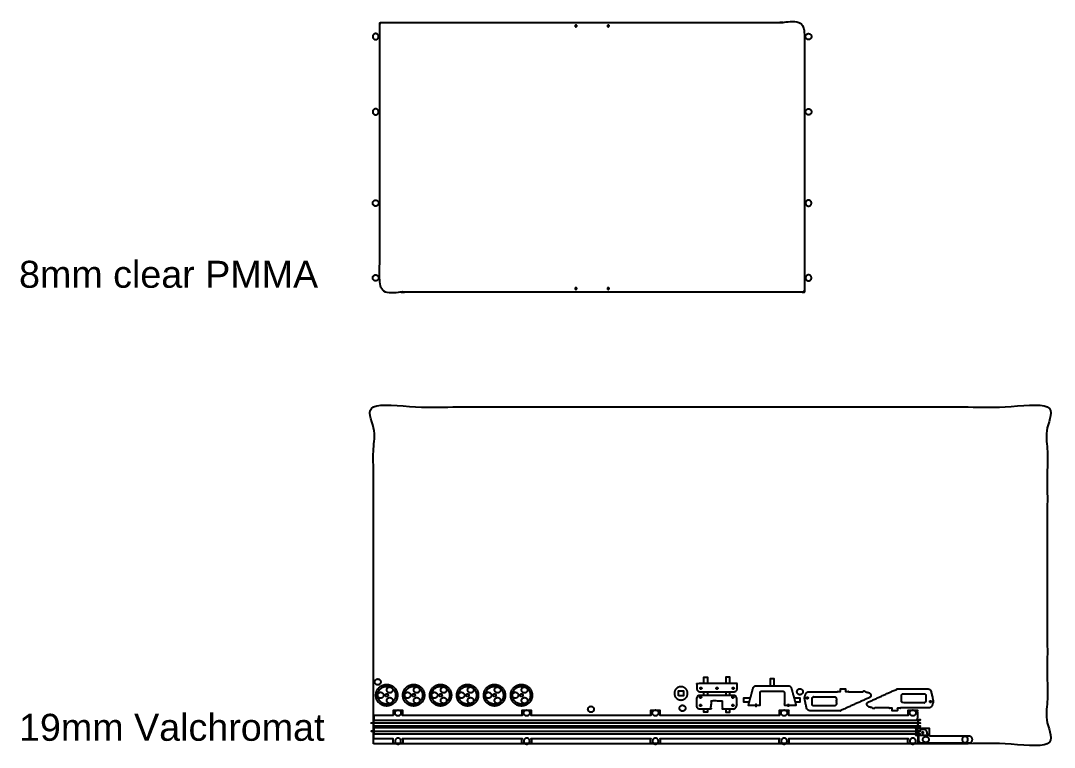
# Model space of a CAD drawing. Header units: millimetres. Extents: x 6487 to 10322, y -5927 to 6935.
# Drawn here: x 6487 to 10322, y 4240 to 6935 of the extents above; entities that cross this region are included whole.
import ezdxf

# ---------------------------------------------------------------- set-up
doc = ezdxf.new("R2010")
doc.units = ezdxf.units.MM
doc.header["$MEASUREMENT"] = 0
doc.layers.add('Make2D$Annotation', color=18, linetype='Continuous', true_color=0x000000)
doc.layers.add('Make2D$visible$lines', color=18, linetype='Continuous', true_color=0x000000)

msp = doc.modelspace()

# ---------------------------------------------------------------- linework, layer by layer
at = {"layer": 'Make2D$visible$lines'}
for points, weights, knots in [([(7852.4, 6928.7), (7838.8, 6928.7), (7825.2, 6928.7), (7819.2, 6928.7), (7819.2, 6922.7), (7819.2, 6428.7), (7819.2, 5934.7), (7819.2, 5928.7), (7825.2, 5928.7), (8607.2, 5928.7), (9389.2, 5928.7), (9395.2, 5928.7), (9395.2, 5934.7), (9395.2, 6428.7), (9395.2, 6922.7), (9395.2, 6928.7), (9389.2, 6928.7), (8620.8, 6928.7), (7852.4, 6928.7)], [1, 1, 1, 0.707106781187, 1, 1, 1, 0.707106781187, 1, 1, 1, 0.707106781187, 1, 1, 1, 0.707106781187, 1, 1, 1], [9037.420511, 9037.420511, 9037.420511, 9065.25791, 9065.25791, 9074.682688, 9074.682688, 9944.122688, 9944.122688, 9953.547466, 9953.547466, 11551.288583, 11551.288583, 11560.71336, 11560.71336, 12430.15336, 12430.15336, 12439.578138, 12439.578138, 14009.481855, 14009.481855, 14009.481855]), ([(8550.3, 6915.7), (8550.3, 6912.6), (8547.2, 6912.6), (8544.1, 6912.6), (8544.1, 6915.7), (8544.1, 6918.8), (8547.2, 6918.8), (8550.3, 6918.8), (8550.3, 6915.7)], [0.999999860338, 0.707106851018, 1, 0.707106781187, 1, 0.707106781187, 1, 0.707106851018, 0.999999860338], [-19.477874, -19.477874, -19.477874, -14.608406, -14.608406, -9.738937, -9.738937, -4.869468, -4.869468, 0, 0, 0]), ([(8664.1, 6915.7), (8664.1, 6918.8), (8667.2, 6918.8), (8670.3, 6918.8), (8670.3, 6915.7), (8670.3, 6912.6), (8667.2, 6912.6), (8664.1, 6912.6), (8664.1, 6915.7)], [1, 0.707106781187, 1, 0.707106781187, 1, 0.707106781187, 1, 0.707106781187, 1], [-19.477874, -19.477874, -19.477874, -14.608406, -14.608406, -9.738937, -9.738937, -4.869469, -4.869469, 0, 0, 0]), ([(7815.2, 6876.2), (7815.2, 6865.2), (7804.2, 6865.2), (7793.2, 6865.2), (7793.2, 6876.2), (7793.2, 6887.2), (7804.2, 6887.2), (7815.2, 6887.2), (7815.2, 6876.2)], [1, 0.707106781187, 1, 0.707106781187, 1, 0.707106781187, 1, 0.707106781187, 1], [0, 0, 0, 17.27876, 17.27876, 34.557519, 34.557519, 51.836279, 51.836279, 69.115038, 69.115038, 69.115038]), ([(9399.2, 6876.2), (9399.2, 6865.2), (9410.2, 6865.2), (9421.2, 6865.2), (9421.2, 6876.2), (9421.2, 6887.2), (9410.2, 6887.2), (9399.2, 6887.2), (9399.2, 6876.2)], [1, 0.707106781187, 1, 0.707106781187, 1, 0.707106781187, 1, 0.707106781187, 1], [0, 0, 0, 17.27876, 17.27876, 34.557519, 34.557519, 51.836279, 51.836279, 69.115038, 69.115038, 69.115038]), ([(7815.2, 6597.1), (7815.2, 6586.1), (7804.2, 6586.1), (7793.2, 6586.1), (7793.2, 6597.1), (7793.2, 6608.1), (7804.2, 6608.1), (7815.2, 6608.1), (7815.2, 6597.1)], [1, 0.707106781187, 1, 0.707106781187, 1, 0.707106781187, 1, 0.707106781187, 1], [0, 0, 0, 17.27876, 17.27876, 34.557519, 34.557519, 51.836279, 51.836279, 69.115038, 69.115038, 69.115038]), ([(9399.2, 6597.1), (9399.2, 6586.1), (9410.2, 6586.1), (9421.2, 6586.1), (9421.2, 6597.1), (9421.2, 6608.1), (9410.2, 6608.1), (9399.2, 6608.1), (9399.2, 6597.1)], [1, 0.707106781187, 1, 0.707106781187, 1, 0.707106781187, 1, 0.707106781187, 1], [0, 0, 0, 17.27876, 17.27876, 34.557519, 34.557519, 51.836279, 51.836279, 69.115038, 69.115038, 69.115038]), ([(7815.2, 6258.5), (7815.2, 6269.5), (7804.2, 6269.5), (7793.2, 6269.5), (7793.2, 6258.5), (7793.2, 6247.5), (7804.2, 6247.5), (7815.2, 6247.5), (7815.2, 6258.5)], [1, 0.707106781187, 1, 0.707106781187, 1, 0.707106781187, 1, 0.707106781187, 1], [0, 0, 0, 17.27876, 17.27876, 34.557519, 34.557519, 51.836279, 51.836279, 69.115038, 69.115038, 69.115038]), ([(9399.2, 6258.5), (9399.2, 6269.5), (9410.2, 6269.5), (9421.2, 6269.5), (9421.2, 6258.5), (9421.2, 6247.5), (9410.2, 6247.5), (9399.2, 6247.5), (9399.2, 6258.5)], [1, 0.707106781187, 1, 0.707106781187, 1, 0.707106781187, 1, 0.707106781187, 1], [0, 0, 0, 17.27876, 17.27876, 34.557519, 34.557519, 51.836279, 51.836279, 69.115038, 69.115038, 69.115038]), ([(7815.2, 5981.2), (7815.2, 5992.2), (7804.2, 5992.2), (7793.2, 5992.2), (7793.2, 5981.2), (7793.2, 5970.2), (7804.2, 5970.2), (7815.2, 5970.2), (7815.2, 5981.2)], [1, 0.707106781187, 1, 0.707106781187, 1, 0.707106781187, 1, 0.707106781187, 1], [0, 0, 0, 17.27876, 17.27876, 34.557519, 34.557519, 51.836279, 51.836279, 69.115038, 69.115038, 69.115038]), ([(9399.2, 5981.2), (9399.2, 5992.2), (9410.2, 5992.2), (9421.2, 5992.2), (9421.2, 5981.2), (9421.2, 5970.2), (9410.2, 5970.2), (9399.2, 5970.2), (9399.2, 5981.2)], [1, 0.707106781187, 1, 0.707106781187, 1, 0.707106781187, 1, 0.707106781187, 1], [0, 0, 0, 17.27876, 17.27876, 34.557519, 34.557519, 51.836279, 51.836279, 69.115038, 69.115038, 69.115038]), ([(8550.3, 5941.7), (8550.3, 5938.6), (8547.2, 5938.6), (8544.1, 5938.6), (8544.1, 5941.7), (8544.1, 5944.8), (8547.2, 5944.8), (8550.3, 5944.8), (8550.3, 5941.7)], [1, 0.707106781187, 1, 0.707106781187, 1, 0.707106781187, 1, 0.707106781187, 1], [-19.477874, -19.477874, -19.477874, -14.608406, -14.608406, -9.738937, -9.738937, -4.869469, -4.869469, 0, 0, 0]), ([(8664.1, 5941.7), (8664.1, 5944.8), (8667.2, 5944.8), (8670.3, 5944.8), (8670.3, 5941.7), (8670.3, 5938.6), (8667.2, 5938.6), (8664.1, 5938.6), (8664.1, 5941.7)], [1, 0.707106781187, 1, 0.707106781187, 1, 0.707106781187, 1, 0.707106781187, 1], [-19.477874, -19.477874, -19.477874, -14.608406, -14.608406, -9.738937, -9.738937, -4.869469, -4.869469, 0, 0, 0]), ([(7823, 4482.5), (7823, 4493.5), (7812, 4493.5), (7801, 4493.5), (7801, 4482.5), (7801, 4471.5), (7812, 4471.5), (7823, 4471.5), (7823, 4482.5)], [1, 0.707106781187, 1, 0.707106781187, 1, 0.707106781187, 1, 0.707106781187, 1], [0, 0, 0, 17.27876, 17.27876, 34.557519, 34.557519, 51.836279, 51.836279, 69.115038, 69.115038, 69.115038]), ([(7805.1, 4433.2), (7805.1, 4393.2), (7845.1, 4393.2), (7885.1, 4393.2), (7885.1, 4433.2), (7885.1, 4473.2), (7845.1, 4473.2), (7805.1, 4473.2), (7805.1, 4433.2)], [1, 0.707106781187, 1, 0.707106781187, 1, 0.707106781186, 1, 0.707106781187, 1], [0, 0, 0, 62.831853, 62.831853, 125.663706, 125.663706, 188.495559, 188.495559, 251.327412, 251.327412, 251.327412]), ([(7812.1, 4433.2), (7812.1, 4400.2), (7845.1, 4400.2), (7878.1, 4400.2), (7878.1, 4433.2), (7878.1, 4466.2), (7845.1, 4466.2), (7812.1, 4466.2), (7812.1, 4433.2)], [1, 0.707106781187, 1, 0.707106781187, 1, 0.707106781186, 1, 0.707106781187, 1], [0, 0, 0, 51.836279, 51.836279, 103.672558, 103.672558, 155.508836, 155.508836, 207.345115, 207.345115, 207.345115]), ([(7867.5, 4452.8), (7867.5, 4463.8), (7856.5, 4463.8), (7845.5, 4463.8), (7845.5, 4452.8), (7845.5, 4441.8), (7856.5, 4441.8), (7867.5, 4441.8), (7867.5, 4452.8)], [1, 0.707106781187, 1, 0.707106781187, 1, 0.707106781187, 1, 0.707106781187, 1], [0, 0, 0, 17.27876, 17.27876, 34.557519, 34.557519, 51.836279, 51.836279, 69.115038, 69.115038, 69.115038]), ([(7905.1, 4433.2), (7905.1, 4393.2), (7945.1, 4393.2), (7985.1, 4393.2), (7985.1, 4433.2), (7985.1, 4473.2), (7945.1, 4473.2), (7905.1, 4473.2), (7905.1, 4433.2)], [1, 0.707106781187, 1, 0.707106781187, 1, 0.707106781186, 1, 0.707106781186, 1], [0, 0, 0, 62.831853, 62.831853, 125.663706, 125.663706, 188.495559, 188.495559, 251.327412, 251.327412, 251.327412]), ([(7912.1, 4433.2), (7912.1, 4400.2), (7945.1, 4400.2), (7978.1, 4400.2), (7978.1, 4433.2), (7978.1, 4466.2), (7945.1, 4466.2), (7912.1, 4466.2), (7912.1, 4433.2)], [1, 0.707106781187, 1, 0.707106781187, 1, 0.707106781187, 1, 0.707106781187, 1], [0, 0, 0, 51.836279, 51.836279, 103.672558, 103.672558, 155.508836, 155.508836, 207.345115, 207.345115, 207.345115]), ([(7967.5, 4452.8), (7967.5, 4463.8), (7956.5, 4463.8), (7945.5, 4463.8), (7945.5, 4452.8), (7945.5, 4441.8), (7956.5, 4441.8), (7967.5, 4441.8), (7967.5, 4452.8)], [1, 0.707106781187, 1, 0.707106781187, 1, 0.707106781187, 1, 0.707106781187, 1], [0, 0, 0, 17.27876, 17.27876, 34.557519, 34.557519, 51.836279, 51.836279, 69.115038, 69.115038, 69.115038]), ([(8005.1, 4433.2), (8005.1, 4393.2), (8045.1, 4393.2), (8085.1, 4393.2), (8085.1, 4433.2), (8085.1, 4473.2), (8045.1, 4473.2), (8005.1, 4473.2), (8005.1, 4433.2)], [1, 0.707106781187, 1, 0.707106781187, 1, 0.707106781186, 1, 0.707106781186, 1], [0, 0, 0, 62.831853, 62.831853, 125.663706, 125.663706, 188.495559, 188.495559, 251.327412, 251.327412, 251.327412]), ([(8012.1, 4433.2), (8012.1, 4400.2), (8045.1, 4400.2), (8078.1, 4400.2), (8078.1, 4433.2), (8078.1, 4466.2), (8045.1, 4466.2), (8012.1, 4466.2), (8012.1, 4433.2)], [1, 0.707106781187, 1, 0.707106781187, 1, 0.707106781187, 1, 0.707106781187, 1], [0, 0, 0, 51.836279, 51.836279, 103.672558, 103.672558, 155.508836, 155.508836, 207.345115, 207.345115, 207.345115]), ([(8067.5, 4452.8), (8067.5, 4463.8), (8056.5, 4463.8), (8045.5, 4463.8), (8045.5, 4452.8), (8045.5, 4441.8), (8056.5, 4441.8), (8067.5, 4441.8), (8067.5, 4452.8)], [1, 0.707106781187, 1, 0.707106781187, 1, 0.707106781187, 1, 0.707106781187, 1], [0, 0, 0, 17.27876, 17.27876, 34.557519, 34.557519, 51.836279, 51.836279, 69.115038, 69.115038, 69.115038]), ([(8105.1, 4433.2), (8105.1, 4393.2), (8145.1, 4393.2), (8185.1, 4393.2), (8185.1, 4433.2), (8185.1, 4473.2), (8145.1, 4473.2), (8105.1, 4473.2), (8105.1, 4433.2)], [1, 0.707106781187, 1, 0.707106781187, 1, 0.707106781186, 1, 0.707106781186, 1], [0, 0, 0, 62.831853, 62.831853, 125.663706, 125.663706, 188.495559, 188.495559, 251.327412, 251.327412, 251.327412]), ([(8112.1, 4433.2), (8112.1, 4400.2), (8145.1, 4400.2), (8178.1, 4400.2), (8178.1, 4433.2), (8178.1, 4466.2), (8145.1, 4466.2), (8112.1, 4466.2), (8112.1, 4433.2)], [1, 0.707106781187, 1, 0.707106781187, 1, 0.707106781186, 1, 0.707106781186, 1], [0, 0, 0, 51.836279, 51.836279, 103.672558, 103.672558, 155.508836, 155.508836, 207.345115, 207.345115, 207.345115]), ([(8167.5, 4452.8), (8167.5, 4463.8), (8156.5, 4463.8), (8145.5, 4463.8), (8145.5, 4452.8), (8145.5, 4441.8), (8156.5, 4441.8), (8167.5, 4441.8), (8167.5, 4452.8)], [1, 0.707106781187, 1, 0.707106781187, 1, 0.707106781187, 1, 0.707106781187, 1], [0, 0, 0, 17.27876, 17.27876, 34.557519, 34.557519, 51.836279, 51.836279, 69.115038, 69.115038, 69.115038]), ([(8205.1, 4433.2), (8205.1, 4393.2), (8245.1, 4393.2), (8285.1, 4393.2), (8285.1, 4433.2), (8285.1, 4473.2), (8245.1, 4473.2), (8205.1, 4473.2), (8205.1, 4433.2)], [1, 0.707106781187, 1, 0.707106781187, 1, 0.707106781186, 1, 0.707106781186, 1], [0, 0, 0, 62.831853, 62.831853, 125.663706, 125.663706, 188.495559, 188.495559, 251.327412, 251.327412, 251.327412]), ([(8212.1, 4433.2), (8212.1, 4400.2), (8245.1, 4400.2), (8278.1, 4400.2), (8278.1, 4433.2), (8278.1, 4466.2), (8245.1, 4466.2), (8212.1, 4466.2), (8212.1, 4433.2)], [1, 0.707106781187, 1, 0.707106781187, 1, 0.707106781187, 1, 0.707106781187, 1], [0, 0, 0, 51.836279, 51.836279, 103.672558, 103.672558, 155.508836, 155.508836, 207.345115, 207.345115, 207.345115]), ([(8267.5, 4452.8), (8267.5, 4463.8), (8256.5, 4463.8), (8245.5, 4463.8), (8245.5, 4452.8), (8245.5, 4441.8), (8256.5, 4441.8), (8267.5, 4441.8), (8267.5, 4452.8)], [1, 0.707106781187, 1, 0.707106781187, 1, 0.707106781187, 1, 0.707106781187, 1], [0, 0, 0, 17.27876, 17.27876, 34.557519, 34.557519, 51.836279, 51.836279, 69.115038, 69.115038, 69.115038]), ([(8305.1, 4433.2), (8305.1, 4393.2), (8345.1, 4393.2), (8385.1, 4393.2), (8385.1, 4433.2), (8385.1, 4473.2), (8345.1, 4473.2), (8305.1, 4473.2), (8305.1, 4433.2)], [1, 0.707106781187, 1, 0.707106781187, 1, 0.707106781186, 1, 0.707106781186, 1], [0, 0, 0, 62.831853, 62.831853, 125.663706, 125.663706, 188.495559, 188.495559, 251.327412, 251.327412, 251.327412]), ([(8312.1, 4433.2), (8312.1, 4400.2), (8345.1, 4400.2), (8378.1, 4400.2), (8378.1, 4433.2), (8378.1, 4466.2), (8345.1, 4466.2), (8312.1, 4466.2), (8312.1, 4433.2)], [1, 0.707106781187, 1, 0.707106781187, 1, 0.707106781187, 1, 0.707106781187, 1], [0, 0, 0, 51.836279, 51.836279, 103.672558, 103.672558, 155.508836, 155.508836, 207.345115, 207.345115, 207.345115]), ([(8367.5, 4452.8), (8367.5, 4463.8), (8356.5, 4463.8), (8345.5, 4463.8), (8345.5, 4452.8), (8345.5, 4441.8), (8356.5, 4441.8), (8367.5, 4441.8), (8367.5, 4452.8)], [1, 0.707106781187, 1, 0.707106781187, 1, 0.707106781187, 1, 0.707106781187, 1], [0, 0, 0, 17.27876, 17.27876, 34.557519, 34.557519, 51.836279, 51.836279, 69.115038, 69.115038, 69.115038]), ([(8961.6, 4440.1), (8961.6, 4415.5), (8937, 4415.5), (8912.4, 4415.5), (8912.4, 4440.1), (8912.4, 4464.7), (8937, 4464.7), (8961.6, 4464.7), (8961.6, 4440.1)], [1, 0.707106781187, 1, 0.707106781187, 1, 0.707106781187, 1, 0.707106781187, 1], [-157.079633, -157.079633, -157.079633, -117.809725, -117.809725, -78.539816, -78.539816, -39.269908, -39.269908, 0, 0, 0]), ([(8995.7, 4458.2), (8995.7, 4467.2), (8995.7, 4476.2), (9070.7, 4476.2), (9145.7, 4476.2), (9145.7, 4467.2), (9145.7, 4458.2), (9145.7, 4446.2), (9133.7, 4446.2), (9070.7, 4446.2), (9007.7, 4446.2), (8995.7, 4446.2), (8995.7, 4458.2)], [1, 1, 1, 1, 1, 1, 1, 0.707106781187, 1, 1, 1, 0.707106851017, 0.999999860338], [0, 0, 0, 18, 18, 168, 168, 186, 186, 204.849556, 204.849556, 330.849556, 330.849556, 349.699112, 349.699112, 349.699112]), ([(9013.8, 4459.2), (9013.8, 4462.3), (9010.7, 4462.3), (9007.6, 4462.3), (9007.6, 4459.2), (9007.6, 4456.1), (9010.7, 4456.1), (9013.8, 4456.1), (9013.8, 4459.2)], [1, 0.707106781186, 1, 0.707106781187, 1, 0.707106781186, 1, 0.707106781186, 1], [0, 0, 0, 4.869469, 4.869469, 9.738937, 9.738937, 14.608406, 14.608406, 19.477874, 19.477874, 19.477874]), ([(9067.6, 4459.2), (9067.6, 4456.1), (9070.7, 4456.1), (9073.8, 4456.1), (9073.8, 4459.2), (9073.8, 4462.3), (9070.7, 4462.3), (9067.6, 4462.3), (9067.6, 4459.2)], [1, 0.707106781188, 1, 0.707106781185, 1, 0.707106781188, 1, 0.707106781187, 1], [0, 0, 0, 4.869469, 4.869469, 9.738937, 9.738937, 14.608406, 14.608406, 19.477874, 19.477874, 19.477874]), ([(9127.6, 4459.2), (9127.6, 4456.1), (9130.7, 4456.1), (9133.8, 4456.1), (9133.8, 4459.2), (9133.8, 4462.3), (9130.7, 4462.3), (9127.6, 4462.3), (9127.6, 4459.2)], [1, 0.707106781188, 1, 0.707106781186, 1, 0.707106781187, 1, 0.707106781187, 1], [0, 0, 0, 4.869469, 4.869469, 9.738937, 9.738937, 14.608406, 14.608406, 19.477874, 19.477874, 19.477874]), ([(9186.4, 4397.5), (9194.7, 4427.8), (9203.1, 4458), (9205.5, 4466.8), (9214.6, 4466.8), (9275.5, 4466.8), (9336.4, 4466.8), (9345.6, 4466.8), (9348, 4458), (9356.3, 4427.8), (9364.7, 4397.5), (9364.7, 4397.2), (9364.6, 4397), (9364.4, 4396.8), (9364.2, 4396.8), (9342.6, 4396.8), (9321, 4396.8), (9320.5, 4396.8), (9320.5, 4397.3), (9320.5, 4420.1), (9320.5, 4442.8), (9320.5, 4448.8), (9314.5, 4448.8), (9275.5, 4448.8), (9236.5, 4448.8), (9230.5, 4448.8), (9230.5, 4442.8), (9230.5, 4420.1), (9230.5, 4397.3), (9230.5, 4396.8), (9230, 4396.8), (9208.4, 4396.8), (9186.8, 4396.8), (9186.6, 4396.8), (9186.5, 4397), (9186.3, 4397.2), (9186.4, 4397.5)], [1, 1, 1, 0.795513381046, 1, 1, 1, 0.795513381047, 1, 1, 1, 0.896084823052, 1, 0.896084847824, 0.999999950449, 0.999999950449, 0.999999950449, 0.707106746132, 0.999999950449, 0.999999950449, 0.999999950449, 0.707106746148, 0.999999950449, 0.999999950449, 0.999999950449, 0.707106746148, 0.999999950449, 0.999999950449, 0.999999950449, 0.70710674613, 0.999999950449, 0.999999950449, 0.999999950449, 0.89608477863, 0.999999950449, 0.896084778649, 0.999999950449], [44.093975, 44.093975, 44.093975, 106.906797, 106.906797, 122.529404, 122.529404, 244.327648, 244.327648, 259.950255, 259.950255, 322.763076, 322.763076, 323.223004, 323.223004, 323.682931, 323.682931, 366.857051, 366.857051, 367.64245, 367.64245, 413.14245, 413.14245, 422.567228, 422.567228, 500.567228, 500.567228, 509.992005, 509.992005, 555.492005, 555.492005, 556.277404, 556.277404, 599.451524, 599.451524, 599.911451, 599.911451, 600.371379, 600.371379, 600.371379]), ([(9389.4, 4446.1), (9389.4, 4457.1), (9378.4, 4457.1), (9367.4, 4457.1), (9367.4, 4446.1), (9367.4, 4435.1), (9378.4, 4435.1), (9389.4, 4435.1), (9389.4, 4446.1)], [1, 0.707106781187, 1, 0.707106781187, 1, 0.707106781187, 1, 0.707106781187, 1], [0, 0, 0, 17.27876, 17.27876, 34.557519, 34.557519, 51.836279, 51.836279, 69.115038, 69.115038, 69.115038]), ([(9620.6, 4447.4), (9619.3, 4449), (9616.6, 4449), (9613.8, 4449), (9612.6, 4447.2), (9611.7, 4446), (9610.1, 4446), (9589.3, 4446), (9559.5, 4446), (9558.5, 4446), (9558.5, 4447), (9558.5, 4447.2), (9558.5, 4447.5), (9553, 4447.5), (9547.5, 4447.5), (9547.5, 4452.1), (9547.5, 4456.8), (9538, 4456.8), (9528.5, 4456.8), (9528.5, 4452.1), (9528.5, 4447.5), (9523, 4447.5), (9517.5, 4447.5), (9517.5, 4447.2), (9517.5, 4447), (9517.5, 4446), (9516.5, 4446), (9468.9, 4446), (9411.2, 4446), (9402.5, 4446), (9399.8, 4437.7), (9397.9, 4432), (9396.1, 4426.3), (9395.1, 4423.2), (9395.8, 4420), (9399.6, 4402.6), (9403.4, 4385.2), (9405.5, 4375.7), (9415.1, 4375.7), (9470.4, 4375.7), (9525.7, 4375.7), (9528.3, 4375.7), (9530.6, 4376.8), (9584.3, 4401.1), (9638, 4425.4), (9641.5, 4427), (9641.5, 4430.8), (9641.5, 4431.1), (9641.5, 4431.5), (9641.5, 4440.8), (9632.5, 4443.1), (9628.1, 4444.2), (9623.8, 4445.3), (9621.9, 4445.8), (9620.6, 4447.4)], [0.872933732223, 0.80027876886, 1, 0.791614901123, 0.879749807795, 0.780794987507, 0.879749807795, 0.879749807795, 0.879749807795, 0.62207705484, 0.879749807795, 0.879749807795, 0.879749807795, 0.879749807795, 0.879749807795, 0.879749807795, 0.879749807795, 0.879749807795, 0.879749807795, 0.879749807795, 0.879749807795, 0.879749807795, 0.879749807795, 0.879749807795, 0.879749807795, 0.62207705484, 0.879749807795, 0.879749807795, 0.879749807795, 0.711362517947, 0.879749807795, 0.879749807795, 0.879749807795, 0.849282863134, 0.879749807795, 0.879749807795, 0.879749807795, 0.685274360912, 0.879749807795, 0.879749807795, 0.879749807795, 0.859992113015, 0.879749807795, 0.879749807795, 0.879749807795, 0.739204099768, 0.879749807795, 0.879749807795, 0.879749807795, 0.694344220412, 0.879749807795, 0.879749807795, 0.879749807795, 0.833414684895, 0.879749807795], [-1767.490003, -1767.490003, -1767.490003, -1762.67, -1762.67, -1757.640906, -1757.640906, -1754.767728, -1754.767728, -1746.105879, -1746.105879, -1744.535083, -1744.535083, -1727.868416, -1727.868416, -1714.468952, -1714.468952, -1664.468951, -1664.468951, -1614.468951, -1614.468951, -1564.46895, -1564.46895, -1551.069486, -1551.069486, -1534.402819, -1534.402819, -1532.832023, -1532.832023, -1508.705708, -1508.705708, -1493.608898, -1493.608898, -1474.110477, -1474.110477, -1467.775829, -1467.775829, -1433.31544, -1433.31544, -1417.047787, -1417.047787, -1353.268062, -1353.268062, -1348.172044, -1348.172044, -1230.84302, -1230.84302, -1223.966251, -1223.966251, -1222.326845, -1222.326845, -1206.457889, -1206.457889, -1199.630533, -1199.630533, -1195.718552, -1195.718552, -1195.718552]), ([(9647.7, 4385.1), (9649, 4383.5), (9651.7, 4383.5), (9654.6, 4383.5), (9655.8, 4385.3), (9656.7, 4386.5), (9658.2, 4386.5), (9679, 4386.5), (9708.9, 4386.5), (9709.9, 4386.5), (9709.9, 4385.5), (9709.9, 4385.3), (9709.9, 4385), (9715.3, 4385), (9720.8, 4385), (9720.8, 4380.4), (9720.8, 4375.7), (9730.3, 4375.7), (9739.8, 4375.7), (9739.8, 4380.4), (9739.8, 4385), (9745.3, 4385), (9750.8, 4385), (9750.8, 4385.3), (9750.8, 4385.5), (9750.8, 4386.5), (9751.8, 4386.5), (9799.5, 4386.5), (9857.2, 4386.5), (9865.9, 4386.5), (9868.6, 4394.9), (9870.4, 4400.5), (9872.3, 4406.2), (9873.3, 4409.3), (9872.6, 4412.5), (9868.8, 4429.9), (9864.9, 4447.3), (9862.9, 4456.8), (9853.2, 4456.8), (9798, 4456.8), (9742.7, 4456.8), (9740.1, 4456.8), (9737.7, 4455.7), (9684, 4431.4), (9630.4, 4407.1), (9626.8, 4405.5), (9626.8, 4401.7), (9626.8, 4401.4), (9626.8, 4401.1), (9626.8, 4391.7), (9635.9, 4389.4), (9640.2, 4388.3), (9644.5, 4387.2), (9646.5, 4386.7), (9647.7, 4385.1)], [0.872933732223, 0.80027876886, 1, 0.791614901123, 0.879749807795, 0.780794987507, 0.879749807795, 0.879749807795, 0.879749807795, 0.62207705484, 0.879749807795, 0.879749807795, 0.879749807795, 0.879749807795, 0.879749807795, 0.879749807795, 0.879749807795, 0.879749807795, 0.879749807795, 0.879749807795, 0.879749807795, 0.879749807795, 0.879749807795, 0.879749807795, 0.879749807795, 0.62207705484, 0.879749807795, 0.879749807795, 0.879749807795, 0.711362517947, 0.879749807795, 0.879749807795, 0.879749807795, 0.849282863134, 0.879749807795, 0.879749807795, 0.879749807795, 0.685274360912, 0.879749807795, 0.879749807795, 0.879749807795, 0.859992113015, 0.879749807795, 0.879749807795, 0.879749807795, 0.739204099768, 0.879749807795, 0.879749807795, 0.879749807795, 0.694344220412, 0.879749807795, 0.879749807795, 0.879749807795, 0.833414684895, 0.879749807795], [-1767.490003, -1767.490003, -1767.490003, -1762.67, -1762.67, -1757.640906, -1757.640906, -1754.767728, -1754.767728, -1746.105879, -1746.105879, -1744.535083, -1744.535083, -1727.868416, -1727.868416, -1714.468952, -1714.468952, -1664.468951, -1664.468951, -1614.468951, -1614.468951, -1564.46895, -1564.46895, -1551.069486, -1551.069486, -1534.402819, -1534.402819, -1532.832023, -1532.832023, -1508.705708, -1508.705708, -1493.608898, -1493.608898, -1474.110477, -1474.110477, -1467.775829, -1467.775829, -1433.31544, -1433.31544, -1417.047787, -1417.047787, -1353.268062, -1353.268062, -1348.172044, -1348.172044, -1230.84302, -1230.84302, -1223.966251, -1223.966251, -1222.326845, -1222.326845, -1206.457889, -1206.457889, -1199.630533, -1199.630533, -1195.718552, -1195.718552, -1195.718552]), ([(7833.5, 4433.2), (7833.5, 4444.2), (7822.5, 4444.2), (7811.5, 4444.2), (7811.5, 4433.2), (7811.5, 4422.2), (7822.5, 4422.2), (7833.5, 4422.2), (7833.5, 4433.2)], [1, 0.707106781187, 1, 0.707106781187, 1, 0.707106781187, 1, 0.707106781187, 1], [0, 0, 0, 17.27876, 17.27876, 34.557519, 34.557519, 51.836279, 51.836279, 69.115038, 69.115038, 69.115038]), ([(7839.8, 4433.2), (7839.8, 4427.9), (7845.1, 4427.9), (7850.4, 4427.9), (7850.4, 4433.2), (7850.4, 4438.5), (7845.1, 4438.5), (7839.8, 4438.5), (7839.8, 4433.2)], [1, 0.707106781187, 1, 0.707106781185, 1, 0.707106781185, 1, 0.707106781186, 1], [0, 0, 0, 8.325221, 8.325221, 16.650441, 16.650441, 24.975662, 24.975662, 33.300882, 33.300882, 33.300882]), ([(7867.5, 4413.6), (7867.5, 4424.6), (7856.5, 4424.6), (7845.5, 4424.6), (7845.5, 4413.6), (7845.5, 4402.6), (7856.5, 4402.6), (7867.5, 4402.6), (7867.5, 4413.6)], [1, 0.707106781187, 1, 0.707106781187, 1, 0.707106781187, 1, 0.707106781187, 1], [0, 0, 0, 17.27876, 17.27876, 34.557519, 34.557519, 51.836279, 51.836279, 69.115038, 69.115038, 69.115038]), ([(7933.5, 4433.2), (7933.5, 4444.2), (7922.5, 4444.2), (7911.5, 4444.2), (7911.5, 4433.2), (7911.5, 4422.2), (7922.5, 4422.2), (7933.5, 4422.2), (7933.5, 4433.2)], [1, 0.707106781187, 1, 0.707106781187, 1, 0.707106781187, 1, 0.707106781187, 1], [0, 0, 0, 17.27876, 17.27876, 34.557519, 34.557519, 51.836279, 51.836279, 69.115038, 69.115038, 69.115038]), ([(7939.8, 4433.2), (7939.8, 4427.9), (7945.1, 4427.9), (7950.4, 4427.9), (7950.4, 4433.2), (7950.4, 4438.5), (7945.1, 4438.5), (7939.8, 4438.5), (7939.8, 4433.2)], [1, 0.707106781187, 1, 0.707106781186, 1, 0.707106781186, 1, 0.707106781187, 1], [0, 0, 0, 8.325221, 8.325221, 16.650441, 16.650441, 24.975662, 24.975662, 33.300882, 33.300882, 33.300882]), ([(7967.5, 4413.6), (7967.5, 4424.6), (7956.5, 4424.6), (7945.5, 4424.6), (7945.5, 4413.6), (7945.5, 4402.6), (7956.5, 4402.6), (7967.5, 4402.6), (7967.5, 4413.6)], [1, 0.707106781187, 1, 0.707106781187, 1, 0.707106781187, 1, 0.707106781187, 1], [0, 0, 0, 17.27876, 17.27876, 34.557519, 34.557519, 51.836279, 51.836279, 69.115038, 69.115038, 69.115038]), ([(8033.5, 4433.2), (8033.5, 4444.2), (8022.5, 4444.2), (8011.5, 4444.2), (8011.5, 4433.2), (8011.5, 4422.2), (8022.5, 4422.2), (8033.5, 4422.2), (8033.5, 4433.2)], [1, 0.707106781187, 1, 0.707106781187, 1, 0.707106781187, 1, 0.707106781187, 1], [0, 0, 0, 17.27876, 17.27876, 34.557519, 34.557519, 51.836279, 51.836279, 69.115038, 69.115038, 69.115038]), ([(8039.8, 4433.2), (8039.8, 4427.9), (8045.1, 4427.9), (8050.4, 4427.9), (8050.4, 4433.2), (8050.4, 4438.5), (8045.1, 4438.5), (8039.8, 4438.5), (8039.8, 4433.2)], [1, 0.707106781188, 1, 0.707106781187, 1, 0.707106781186, 1, 0.707106781187, 1], [0, 0, 0, 8.325221, 8.325221, 16.650441, 16.650441, 24.975662, 24.975662, 33.300882, 33.300882, 33.300882]), ([(8067.5, 4413.6), (8067.5, 4424.6), (8056.5, 4424.6), (8045.5, 4424.6), (8045.5, 4413.6), (8045.5, 4402.6), (8056.5, 4402.6), (8067.5, 4402.6), (8067.5, 4413.6)], [1, 0.707106781187, 1, 0.707106781187, 1, 0.707106781187, 1, 0.707106781187, 1], [0, 0, 0, 17.27876, 17.27876, 34.557519, 34.557519, 51.836279, 51.836279, 69.115038, 69.115038, 69.115038]), ([(8133.5, 4433.2), (8133.5, 4444.2), (8122.5, 4444.2), (8111.5, 4444.2), (8111.5, 4433.2), (8111.5, 4422.2), (8122.5, 4422.2), (8133.5, 4422.2), (8133.5, 4433.2)], [1, 0.707106781187, 1, 0.707106781187, 1, 0.707106781187, 1, 0.707106781187, 1], [0, 0, 0, 17.27876, 17.27876, 34.557519, 34.557519, 51.836279, 51.836279, 69.115038, 69.115038, 69.115038]), ([(8139.8, 4433.2), (8139.8, 4427.9), (8145.1, 4427.9), (8150.4, 4427.9), (8150.4, 4433.2), (8150.4, 4438.5), (8145.1, 4438.5), (8139.8, 4438.5), (8139.8, 4433.2)], [1, 0.707106781188, 1, 0.707106781187, 1, 0.707106781186, 1, 0.707106781187, 1], [0, 0, 0, 8.325221, 8.325221, 16.650441, 16.650441, 24.975662, 24.975662, 33.300882, 33.300882, 33.300882]), ([(8167.5, 4413.6), (8167.5, 4424.6), (8156.5, 4424.6), (8145.5, 4424.6), (8145.5, 4413.6), (8145.5, 4402.6), (8156.5, 4402.6), (8167.5, 4402.6), (8167.5, 4413.6)], [1, 0.707106781187, 1, 0.707106781187, 1, 0.707106781187, 1, 0.707106781187, 1], [0, 0, 0, 17.27876, 17.27876, 34.557519, 34.557519, 51.836279, 51.836279, 69.115038, 69.115038, 69.115038]), ([(8233.5, 4433.2), (8233.5, 4444.2), (8222.5, 4444.2), (8211.5, 4444.2), (8211.5, 4433.2), (8211.5, 4422.2), (8222.5, 4422.2), (8233.5, 4422.2), (8233.5, 4433.2)], [1, 0.707106781187, 1, 0.707106781187, 1, 0.707106781187, 1, 0.707106781187, 1], [0, 0, 0, 17.27876, 17.27876, 34.557519, 34.557519, 51.836279, 51.836279, 69.115038, 69.115038, 69.115038]), ([(8239.8, 4433.2), (8239.8, 4427.9), (8245.1, 4427.9), (8250.4, 4427.9), (8250.4, 4433.2), (8250.4, 4438.5), (8245.1, 4438.5), (8239.8, 4438.5), (8239.8, 4433.2)], [1, 0.707106781187, 1, 0.707106781187, 1, 0.707106781186, 1, 0.707106781186, 1], [0, 0, 0, 8.325221, 8.325221, 16.650441, 16.650441, 24.975662, 24.975662, 33.300882, 33.300882, 33.300882]), ([(8267.5, 4413.6), (8267.5, 4424.6), (8256.5, 4424.6), (8245.5, 4424.6), (8245.5, 4413.6), (8245.5, 4402.6), (8256.5, 4402.6), (8267.5, 4402.6), (8267.5, 4413.6)], [1, 0.707106781187, 1, 0.707106781187, 1, 0.707106781187, 1, 0.707106781187, 1], [0, 0, 0, 17.27876, 17.27876, 34.557519, 34.557519, 51.836279, 51.836279, 69.115038, 69.115038, 69.115038]), ([(8333.5, 4433.2), (8333.5, 4444.2), (8322.5, 4444.2), (8311.5, 4444.2), (8311.5, 4433.2), (8311.5, 4422.2), (8322.5, 4422.2), (8333.5, 4422.2), (8333.5, 4433.2)], [1, 0.707106781187, 1, 0.707106781187, 1, 0.707106781187, 1, 0.707106781187, 1], [0, 0, 0, 17.27876, 17.27876, 34.557519, 34.557519, 51.836279, 51.836279, 69.115038, 69.115038, 69.115038]), ([(8339.8, 4433.2), (8339.8, 4427.9), (8345.1, 4427.9), (8350.4, 4427.9), (8350.4, 4433.2), (8350.4, 4438.5), (8345.1, 4438.5), (8339.8, 4438.5), (8339.8, 4433.2)], [1, 0.707106781187, 1, 0.707106781186, 1, 0.707106781186, 1, 0.707106781187, 1], [0, 0, 0, 8.325221, 8.325221, 16.650441, 16.650441, 24.975662, 24.975662, 33.300882, 33.300882, 33.300882]), ([(8367.5, 4413.6), (8367.5, 4424.6), (8356.5, 4424.6), (8345.5, 4424.6), (8345.5, 4413.6), (8345.5, 4402.6), (8356.5, 4402.6), (8367.5, 4402.6), (8367.5, 4413.6)], [1, 0.707106781187, 1, 0.707106781187, 1, 0.707106781187, 1, 0.707106781187, 1], [0, 0, 0, 17.27876, 17.27876, 34.557519, 34.557519, 51.836279, 51.836279, 69.115038, 69.115038, 69.115038]), ([(9089.5, 4412.6), (9069.5, 4412.6), (9049.5, 4412.6), (9049.5, 4400.6), (9049.5, 4388.6), (9049.5, 4387.1), (9049.5, 4385.6), (9049.5, 4384.4), (9048.7, 4383.5), (9047.8, 4382.6), (9046.5, 4382.6), (9026.5, 4382.6), (9006.5, 4382.6), (8994.5, 4382.6), (8994.5, 4394.6), (8994.5, 4407.6), (8994.5, 4420.6), (8994.5, 4432.6), (9006.5, 4432.6), (9069.5, 4432.6), (9132.5, 4432.6), (9144.5, 4432.6), (9144.5, 4420.6), (9144.5, 4407.6), (9144.5, 4394.6), (9144.5, 4382.6), (9132.5, 4382.6), (9112.5, 4382.6), (9092.5, 4382.6), (9091.3, 4382.6), (9090.4, 4383.5), (9089.5, 4384.4), (9089.5, 4385.6), (9089.5, 4387.1), (9089.5, 4388.6), (9089.5, 4400.6), (9089.5, 4412.6)], [1, 1, 1, 1, 1, 1, 1, 0.923879526071, 1, 0.923879526071, 1, 1, 1, 0.707106781187, 1, 1, 1, 0.707106781186, 1, 1, 1, 0.707106781187, 1, 1, 1, 0.707106781187, 1, 1, 1, 0.923879526071, 1, 0.923879526071, 1, 1, 1, 1, 1], [24, 24, 24, 63.999753, 63.999753, 87.999753, 87.999753, 90.999755, 90.999755, 93.35595, 93.35595, 95.712144, 95.712144, 515.980995, 515.980995, 534.830551, 534.830551, 1054.830555, 1054.830555, 1073.680111, 1073.680111, 2397.520049, 2397.520049, 2416.369605, 2416.369605, 2936.369608, 2936.369608, 2955.219164, 2955.219164, 3375.486198, 3375.486198, 3377.842393, 3377.842393, 3380.198588, 3380.198588, 3383.19859, 3383.19859, 3407.19859, 3407.19859, 3407.19859]), ([(9012.6, 4425.6), (9012.6, 4426.1), (9012.5, 4426.6), (9011.7, 4428.7), (9009.5, 4428.7), (9007.3, 4428.7), (9006.6, 4426.6), (9006.4, 4426.1), (9006.4, 4425.6), (9006.4, 4422.5), (9009.5, 4422.5), (9012.6, 4422.5), (9012.6, 4425.6)], [1, 0.986544977166, 1, 0.857325586133, 1.11147424292, 0.857325586133, 1, 0.986544977166, 1, 0.707106781186, 1, 0.707106781187, 1], [19.428165, 19.428165, 19.428165, 20.446374, 20.446374, 24.247924, 24.247924, 28.049473, 28.049473, 29.067683, 29.067683, 33.937151, 33.937151, 38.80662, 38.80662, 38.80662]), ([(9126.4, 4425.6), (9126.4, 4422.5), (9129.5, 4422.5), (9132.6, 4422.5), (9132.6, 4425.6), (9132.6, 4426.1), (9132.5, 4426.6), (9131.7, 4428.7), (9129.5, 4428.7), (9127.3, 4428.7), (9126.6, 4426.6), (9126.4, 4426.1), (9126.4, 4425.6)], [1, 0.707106781187, 1, 0.707106781185, 1, 0.986544980375, 0.999999993584, 0.857325699553, 1.1114743114, 0.857325638959, 1.00000006162, 0.986545037954, 1.00000006162], [1.018209, 1.018209, 1.018209, 5.887678, 5.887678, 10.757147, 10.757147, 11.775356, 11.775356, 15.576905, 15.576905, 19.378455, 19.378455, 20.396665, 20.396665, 20.396665]), ([(9402.4, 4423), (9402.4, 4419.9), (9405.5, 4419.9), (9408.6, 4419.9), (9408.6, 4423), (9408.6, 4426.1), (9405.5, 4426.1), (9402.4, 4426.1), (9402.4, 4423)], [1, 0.707106781187, 1, 0.707106781187, 1, 0.707106781187, 1, 0.707106781187, 1], [0, 0, 0, 4.869469, 4.869469, 9.738937, 9.738937, 14.608406, 14.608406, 19.477874, 19.477874, 19.477874]), ([(9423.4, 4421), (9423.4, 4410.4), (9423.4, 4399.7), (9423.4, 4393.7), (9429.4, 4393.7), (9468.4, 4393.7), (9507.4, 4393.7), (9513.4, 4393.7), (9513.4, 4399.7), (9513.4, 4410.4), (9513.4, 4421), (9513.4, 4427), (9507.4, 4427), (9468.4, 4427), (9429.4, 4427), (9423.4, 4427), (9423.4, 4421)], [1, 1, 1, 0.707106781186, 1, 1, 1, 0.707106781186, 1, 1, 1, 0.707106781187, 1, 1, 1, 0.707106781187, 1], [1744.70408, 1744.70408, 1744.70408, 1758.32227, 1758.32227, 1767.747048, 1767.747048, 1871.747048, 1871.747048, 1881.171826, 1881.171826, 1894.790015, 1894.790015, 1904.214793, 1904.214793, 1920.736347, 1920.736347, 1930.161125, 1930.161125, 1930.161125]), ([(9845, 4411.5), (9845, 4422.2), (9845, 4432.8), (9845, 4438.8), (9839, 4438.8), (9800, 4438.8), (9761, 4438.8), (9755, 4438.8), (9755, 4432.8), (9755, 4422.2), (9755, 4411.5), (9755, 4405.5), (9761, 4405.5), (9800, 4405.5), (9839, 4405.5), (9845, 4405.5), (9845, 4411.5)], [1, 1, 1, 0.707106781186, 1, 1, 1, 0.707106781186, 1, 1, 1, 0.707106781187, 1, 1, 1, 0.707106781187, 1], [1744.70408, 1744.70408, 1744.70408, 1758.32227, 1758.32227, 1767.747048, 1767.747048, 1871.747048, 1871.747048, 1881.171826, 1881.171826, 1894.790015, 1894.790015, 1904.214793, 1904.214793, 1920.736347, 1920.736347, 1930.161125, 1930.161125, 1930.161125]), ([(9865.9, 4409.5), (9865.9, 4412.6), (9862.8, 4412.6), (9859.7, 4412.6), (9859.7, 4409.5), (9859.7, 4406.4), (9862.8, 4406.4), (9865.9, 4406.4), (9865.9, 4409.5)], [1, 0.707106781187, 1, 0.707106781187, 1, 0.707106781187, 1, 0.707106781187, 1], [0, 0, 0, 4.869469, 4.869469, 9.738937, 9.738937, 14.608406, 14.608406, 19.477874, 19.477874, 19.477874]), ([(7876.2, 4367.5), (7876.2, 4356.5), (7887.2, 4356.5), (7898.2, 4356.5), (7898.2, 4367.5), (7898.2, 4378.5), (7887.2, 4378.5), (7876.2, 4378.5), (7876.2, 4367.5)], [1, 0.707106781187, 1, 0.707106781187, 1, 0.707106781187, 1, 0.707106781187, 1], [0, 0, 0, 17.27876, 17.27876, 34.557519, 34.557519, 51.836279, 51.836279, 69.115038, 69.115038, 69.115038]), ([(8353.7, 4367.5), (8353.7, 4356.5), (8364.7, 4356.5), (8375.7, 4356.5), (8375.7, 4367.5), (8375.7, 4378.5), (8364.7, 4378.5), (8353.7, 4378.5), (8353.7, 4367.5)], [1, 0.707106781187, 1, 0.707106781187, 1, 0.707106781187, 1, 0.707106781187, 1], [0, 0, 0, 17.27876, 17.27876, 34.557519, 34.557519, 51.836279, 51.836279, 69.115038, 69.115038, 69.115038]), ([(8614, 4381.1), (8614, 4392.1), (8603, 4392.1), (8592, 4392.1), (8592, 4381.1), (8592, 4370.1), (8603, 4370.1), (8614, 4370.1), (8614, 4381.1)], [1, 0.707106781187, 1, 0.707106781187, 1, 0.707106781187, 1, 0.707106781187, 1], [0, 0, 0, 17.27876, 17.27876, 34.557519, 34.557519, 51.836279, 51.836279, 69.115038, 69.115038, 69.115038]), ([(8831.2, 4367.5), (8831.2, 4356.5), (8842.2, 4356.5), (8853.2, 4356.5), (8853.2, 4367.5), (8853.2, 4378.5), (8842.2, 4378.5), (8831.2, 4378.5), (8831.2, 4367.5)], [1, 0.707106781187, 1, 0.707106781187, 1, 0.707106781187, 1, 0.707106781187, 1], [0, 0, 0, 17.27876, 17.27876, 34.557519, 34.557519, 51.836279, 51.836279, 69.115038, 69.115038, 69.115038]), ([(8953.6, 4385), (8953.6, 4396), (8942.6, 4396), (8931.6, 4396), (8931.6, 4385), (8931.6, 4374), (8942.6, 4374), (8953.6, 4374), (8953.6, 4385)], [1, 0.707106781187, 1, 0.707106781187, 1, 0.707106781187, 1, 0.707106781187, 1], [0, 0, 0, 17.27876, 17.27876, 34.557519, 34.557519, 51.836279, 51.836279, 69.115038, 69.115038, 69.115038]), ([(9012.6, 4395.6), (9012.6, 4398.7), (9009.5, 4398.7), (9006.4, 4398.7), (9006.4, 4395.6), (9006.4, 4392.5), (9009.5, 4392.5), (9012.6, 4392.5), (9012.6, 4395.6)], [1, 0.707106781187, 1, 0.707106781188, 1, 0.707106781186, 1, 0.707106781186, 1], [0, 0, 0, 4.869469, 4.869469, 9.738937, 9.738937, 14.608406, 14.608406, 19.477874, 19.477874, 19.477874]), ([(9126.4, 4395.6), (9126.4, 4392.5), (9129.5, 4392.5), (9132.6, 4392.5), (9132.6, 4395.6), (9132.6, 4398.7), (9129.5, 4398.7), (9126.4, 4398.7), (9126.4, 4395.6)], [1, 0.707106781186, 1, 0.707106781185, 1, 0.707106781187, 1, 0.707106781187, 1], [0, 0, 0, 4.869469, 4.869469, 9.738937, 9.738937, 14.608406, 14.608406, 19.477874, 19.477874, 19.477874]), ([(9218.5, 4395.8), (9218.5, 4392.8), (9215.5, 4392.8), (9212.5, 4392.8), (9212.5, 4395.8), (9212.5, 4398.8), (9215.5, 4398.8), (9218.5, 4398.8), (9218.5, 4395.8)], [1, 0.707106781187, 1, 0.707106781187, 1, 0.707106781187, 1, 0.707106781187, 1], [0, 0, 0, 4.712389, 4.712389, 9.424778, 9.424778, 14.137167, 14.137167, 18.849556, 18.849556, 18.849556]), ([(9308.7, 4367.5), (9308.7, 4356.5), (9319.7, 4356.5), (9330.7, 4356.5), (9330.7, 4367.5), (9330.7, 4378.5), (9319.7, 4378.5), (9308.7, 4378.5), (9308.7, 4367.5)], [1, 0.707106781187, 1, 0.707106781187, 1, 0.707106781187, 1, 0.707106781187, 1], [0, 0, 0, 17.27876, 17.27876, 34.557519, 34.557519, 51.836279, 51.836279, 69.115038, 69.115038, 69.115038]), ([(9332.5, 4395.8), (9332.5, 4392.8), (9335.5, 4392.8), (9338.5, 4392.8), (9338.5, 4395.8), (9338.5, 4398.8), (9335.5, 4398.8), (9332.5, 4398.8), (9332.5, 4395.8)], [1, 0.707106781187, 1, 0.707106781187, 1, 0.707106781187, 1, 0.707106781187, 1], [0, 0, 0, 4.712389, 4.712389, 9.424778, 9.424778, 14.137167, 14.137167, 18.849556, 18.849556, 18.849556]), ([(9786.2, 4367.5), (9786.2, 4356.5), (9797.2, 4356.5), (9808.2, 4356.5), (9808.2, 4367.5), (9808.2, 4378.5), (9797.2, 4378.5), (9786.2, 4378.5), (9786.2, 4367.5)], [1, 0.707106781187, 1, 0.707106781187, 1, 0.707106781187, 1, 0.707106781187, 1], [0, 0, 0, 17.27876, 17.27876, 34.557519, 34.557519, 51.836279, 51.836279, 69.115038, 69.115038, 69.115038]), ([(10018.1, 4268.4), (10018.1, 4256.4), (10006.1, 4256.4), (9918.1, 4256.4), (9830.1, 4256.4), (9818.1, 4256.4), (9818.1, 4268.4), (9818.1, 4281.4), (9818.1, 4294.4), (9818.1, 4306.4), (9830.1, 4306.4), (9834.2, 4306.4), (9838.2, 4306.4), (9850.2, 4306.4), (9850.2, 4294.4), (9850.2, 4293.9), (9850.2, 4293.4), (9850.2, 4281.4), (9862.2, 4281.4), (9934.2, 4281.4), (10006.1, 4281.4), (10018.1, 4281.4), (10018.1, 4269.4), (10018.1, 4268.9), (10018.1, 4268.4)], [1, 0.707106781187, 1, 1, 1, 0.707106781187, 1, 1, 1, 0.707106781187, 1, 1, 1, 0.707106781187, 1, 1, 1, 0.707106781187, 1, 1, 1, 0.707106781187, 1, 1, 1], [0, 0, 0, 18.849556, 18.849556, 371.004576, 371.004576, 389.854132, 389.854132, 488.401737, 488.401737, 507.251293, 507.251293, 523.415583, 523.415583, 542.265139, 542.265139, 543.265139, 543.265139, 562.114695, 562.114695, 706.036107, 706.036107, 724.885663, 724.885663, 728.675956, 728.675956, 728.675956]), ([(9831.1, 4294.4), (9831.1, 4297.5), (9834.2, 4297.5), (9837.3, 4297.5), (9837.3, 4294.4), (9837.3, 4291.3), (9834.2, 4291.3), (9831.1, 4291.3), (9831.1, 4294.4)], [1, 0.707106781187, 1, 0.707106781187, 1, 0.707106781187, 1, 0.707106781187, 1], [0, 0, 0, 4.869469, 4.869469, 9.738937, 9.738937, 14.608406, 14.608406, 19.477874, 19.477874, 19.477874]), ([(7876.2, 4263), (7876.2, 4274), (7887.2, 4274), (7898.2, 4274), (7898.2, 4263), (7898.2, 4252), (7887.2, 4252), (7876.2, 4252), (7876.2, 4263)], [1, 0.707106781187, 1, 0.707106781187, 1, 0.707106781187, 1, 0.707106781187, 1], [0, 0, 0, 17.27876, 17.27876, 34.557519, 34.557519, 51.836279, 51.836279, 69.115038, 69.115038, 69.115038]), ([(8353.7, 4263), (8353.7, 4274), (8364.7, 4274), (8375.7, 4274), (8375.7, 4263), (8375.7, 4252), (8364.7, 4252), (8353.7, 4252), (8353.7, 4263)], [1, 0.707106781187, 1, 0.707106781187, 1, 0.707106781187, 1, 0.707106781187, 1], [0, 0, 0, 17.27876, 17.27876, 34.557519, 34.557519, 51.836279, 51.836279, 69.115038, 69.115038, 69.115038]), ([(8831.2, 4263), (8831.2, 4274), (8842.2, 4274), (8853.2, 4274), (8853.2, 4263), (8853.2, 4252), (8842.2, 4252), (8831.2, 4252), (8831.2, 4263)], [1, 0.707106781187, 1, 0.707106781187, 1, 0.707106781187, 1, 0.707106781187, 1], [0, 0, 0, 17.27876, 17.27876, 34.557519, 34.557519, 51.836279, 51.836279, 69.115038, 69.115038, 69.115038]), ([(9308.7, 4263), (9308.7, 4274), (9319.7, 4274), (9330.7, 4274), (9330.7, 4263), (9330.7, 4252), (9319.7, 4252), (9308.7, 4252), (9308.7, 4263)], [1, 0.707106781187, 1, 0.707106781187, 1, 0.707106781187, 1, 0.707106781187, 1], [0, 0, 0, 17.27876, 17.27876, 34.557519, 34.557519, 51.836279, 51.836279, 69.115038, 69.115038, 69.115038]), ([(9786.2, 4263), (9786.2, 4274), (9797.2, 4274), (9808.2, 4274), (9808.2, 4263), (9808.2, 4252), (9797.2, 4252), (9786.2, 4252), (9786.2, 4263)], [1, 0.707106781187, 1, 0.707106781187, 1, 0.707106781187, 1, 0.707106781187, 1], [0, 0, 0, 17.27876, 17.27876, 34.557519, 34.557519, 51.836279, 51.836279, 69.115038, 69.115038, 69.115038]), ([(9856.4, 4268.9), (9856.4, 4279.9), (9845.4, 4279.9), (9834.4, 4279.9), (9834.4, 4268.9), (9834.4, 4257.9), (9845.4, 4257.9), (9856.4, 4257.9), (9856.4, 4268.9)], [1, 0.707106781187, 1, 0.707106781187, 1, 0.707106781187, 1, 0.707106781187, 1], [0, 0, 0, 17.27876, 17.27876, 34.557519, 34.557519, 51.836279, 51.836279, 69.115038, 69.115038, 69.115038]), ([(9979.9, 4268.9), (9979.9, 4279.9), (9990.9, 4279.9), (10001.9, 4279.9), (10001.9, 4268.9), (10001.9, 4257.9), (9990.9, 4257.9), (9979.9, 4257.9), (9979.9, 4268.9)], [1, 0.707106781187, 1, 0.707106781187, 1, 0.707106781187, 1, 0.707106781187, 1], [0, 0, 0, 17.27876, 17.27876, 34.557519, 34.557519, 51.836279, 51.836279, 69.115038, 69.115038, 69.115038])]:
    msp.add_rational_spline(points, weights, degree=2, knots=knots, dxfattribs=at)
for points, knots in [([(7796.2, 4253), (9046.2, 4253), (10296.2, 4253), (10296.2, 4878), (10296.2, 5503), (9046.2, 5503), (7796.2, 5503), (7796.2, 4878), (7796.2, 4253)], [0, 0, 0, 2500, 2500, 3750, 3750, 6250, 6250, 7500, 7500, 7500]), ([(9021.4, 4476.2), (9021.4, 4488.1), (9021.4, 4500), (9028.4, 4500), (9035.4, 4500), (9035.4, 4488.1), (9035.4, 4476.2)], [0, 0, 0, 23.856057, 23.856057, 37.856055, 37.856055, 61.712112, 61.712112, 61.712112]), ([(9117.7, 4476.2), (9117.7, 4488.1), (9117.7, 4500), (9110.7, 4500), (9103.7, 4500), (9103.7, 4488.1), (9103.7, 4476.2)], [0, 0, 0, 23.856057, 23.856057, 37.856055, 37.856055, 61.712112, 61.712112, 61.712112]), ([(9282.5, 4466.8), (9282.5, 4480.4), (9282.5, 4494), (9275.5, 4494), (9268.5, 4494), (9268.5, 4480.4), (9268.5, 4466.8)], [0, 0, 0, 27.120473, 27.120473, 41.12047, 41.12047, 68.240943, 68.240943, 68.240943]), ([(8927.5, 4430.6), (8937, 4430.6), (8946.5, 4430.6), (8946.5, 4440.1), (8946.5, 4449.6), (8937, 4449.6), (8927.5, 4449.6), (8927.5, 4440.1), (8927.5, 4430.6)], [0, 0, 0, 50, 50, 100, 100, 150, 150, 200, 200, 200]), ([(9193.3, 4422.6), (9181.2, 4422.6), (9169.1, 4422.6), (9169.1, 4415.6), (9169.1, 4408.6), (9179.3, 4408.6), (9189.4, 4408.6)], [0, 0, 0, 24.162302, 24.162302, 38.162299, 38.162299, 58.466376, 58.466376, 58.466376]), ([(9361.6, 4408.6), (9370.3, 4408.6), (9379, 4408.6), (9379, 4415.6), (9379, 4422.6), (9368.4, 4422.6), (9357.8, 4422.6)], [0, 0, 0, 17.39174, 17.39174, 31.391737, 31.391737, 52.641702, 52.641702, 52.641702]), ([(7797.2, 4340.5), (7797.2, 4349.5), (7797.2, 4358.5), (7833.2, 4358.5), (7869.2, 4358.5), (7869.2, 4367.5), (7869.2, 4376.5), (7887.2, 4376.5), (7905.2, 4376.5), (7905.2, 4367.5), (7905.2, 4358.5), (8125.9, 4358.5), (8346.7, 4358.5), (8346.7, 4367.5), (8346.7, 4376.5), (8364.7, 4376.5), (8382.7, 4376.5), (8382.7, 4367.5), (8382.7, 4358.5), (8603.4, 4358.5), (8824.2, 4358.5), (8824.2, 4367.5), (8824.2, 4376.5), (8842.2, 4376.5), (8860.2, 4376.5), (8860.2, 4367.5), (8860.2, 4358.5), (9080.9, 4358.5), (9301.7, 4358.5), (9301.7, 4367.5), (9301.7, 4376.5), (9319.7, 4376.5), (9337.7, 4376.5), (9337.7, 4367.5), (9337.7, 4358.5), (9558.4, 4358.5), (9779.2, 4358.5), (9779.2, 4367.5), (9779.2, 4376.5), (9797.2, 4376.5), (9815.2, 4376.5), (9815.2, 4358.5), (9815.2, 4340.5), (8806.2, 4340.5), (7797.2, 4340.5)], [3062.999907, 3062.999907, 3062.999907, 3080.999814, 3080.999814, 3152.999814, 3152.999814, 3170.999814, 3170.999814, 3206.999814, 3206.999814, 3224.999814, 3224.999814, 3666.499814, 3666.499814, 3684.499814, 3684.499814, 3720.499814, 3720.499814, 3738.499814, 3738.499814, 4179.999814, 4179.999814, 4197.999814, 4197.999814, 4233.999814, 4233.999814, 4251.999814, 4251.999814, 4693.499814, 4693.499814, 4711.499814, 4711.499814, 4747.499814, 4747.499814, 4765.499814, 4765.499814, 5206.999814, 5206.999814, 5224.999814, 5224.999814, 5260.999814, 5260.999814, 5296.999722, 5296.999722, 7314.999722, 7314.999722, 7314.999722]), ([(9035.4, 4382.6), (9035.4, 4376.4), (9035.4, 4370.1), (9028.4, 4370.1), (9021.4, 4370.1), (9021.4, 4376.4), (9021.4, 4382.6)], [0, 0, 0, 12.50554, 12.50554, 26.505537, 26.505537, 39.011078, 39.011078, 39.011078]), ([(9049.5, 4385.6), (9049.5, 4384.1), (9049.5, 4382.6), (9048, 4382.6), (9046.5, 4382.6)], [-2.97744, -2.97744, -2.97744, 0, 0, 3, 3, 3]), ([(9089.5, 4385.6), (9089.5, 4384.1), (9089.5, 4382.6), (9091, 4382.6), (9092.5, 4382.6)], [0, 0, 0, 2.97744, 2.97744, 5.97744, 5.97744, 5.97744]), ([(9103.7, 4382.6), (9103.7, 4376.4), (9103.7, 4370.1), (9110.7, 4370.1), (9117.7, 4370.1), (9117.7, 4376.4), (9117.7, 4382.6)], [0, 0, 0, 12.50554, 12.50554, 26.505537, 26.505537, 39.011078, 39.011078, 39.011078]), ([(7797.2, 4318.5), (8806.2, 4318.5), (9815.2, 4318.5), (9815.2, 4324.5), (9815.2, 4330.5), (8806.2, 4330.5), (7797.2, 4330.5), (7797.2, 4324.5), (7797.2, 4318.5)], [0, 0, 0, 2018, 2018, 2030.000093, 2030.000093, 4048.000093, 4048.000093, 4060.000186, 4060.000186, 4060.000186]), ([(7797.2, 4312), (8806.2, 4312), (9815.2, 4312), (9815.2, 4306), (9815.2, 4300), (8806.2, 4300), (7797.2, 4300), (7797.2, 4306), (7797.2, 4312)], [2042.000186, 2042.000186, 2042.000186, 4060.000186, 4060.000186, 4072.000278, 4072.000278, 6090.000278, 6090.000278, 6102.000371, 6102.000371, 6102.000371]), ([(9859.1, 4284.5), (9833.5, 4284.5), (9807.9, 4284.5), (9807.9, 4297.3), (9807.9, 4310.1), (9833.5, 4310.1), (9859.1, 4310.1), (9859.1, 4297.3), (9859.1, 4284.5)], [0, 0, 0, 12, 12, 24, 24, 36, 36, 48, 48, 48]), ([(7797.2, 4290), (7797.2, 4281), (7797.2, 4272), (7833.2, 4272), (7869.2, 4272), (7869.2, 4263), (7869.2, 4254), (7887.2, 4254), (7905.2, 4254), (7905.2, 4263), (7905.2, 4272), (8125.9, 4272), (8346.7, 4272), (8346.7, 4263), (8346.7, 4254), (8364.7, 4254), (8382.7, 4254), (8382.7, 4263), (8382.7, 4272), (8603.4, 4272), (8824.2, 4272), (8824.2, 4263), (8824.2, 4254), (8842.2, 4254), (8860.2, 4254), (8860.2, 4263), (8860.2, 4272), (9080.9, 4272), (9301.7, 4272), (9301.7, 4263), (9301.7, 4254), (9319.7, 4254), (9337.7, 4254), (9337.7, 4263), (9337.7, 4272), (9558.4, 4272), (9779.2, 4272), (9779.2, 4263), (9779.2, 4254), (9797.2, 4254), (9815.2, 4254), (9815.2, 4272), (9815.2, 4290), (8806.2, 4290), (7797.2, 4290)], [2018, 2018, 2018, 2035.999907, 2035.999907, 2107.999907, 2107.999907, 2125.999907, 2125.999907, 2161.999907, 2161.999907, 2179.999907, 2179.999907, 2621.499907, 2621.499907, 2639.499907, 2639.499907, 2675.499907, 2675.499907, 2693.499907, 2693.499907, 3134.999907, 3134.999907, 3152.999907, 3152.999907, 3188.999907, 3188.999907, 3206.999907, 3206.999907, 3648.499907, 3648.499907, 3666.499907, 3666.499907, 3702.499907, 3702.499907, 3720.499907, 3720.499907, 4161.999907, 4161.999907, 4179.999907, 4179.999907, 4215.999907, 4215.999907, 4251.999814, 4251.999814, 6269.999814, 6269.999814, 6269.999814])]:
    msp.add_open_spline(points, degree=2, knots=knots, dxfattribs=at)
for points in [[(9021.4, 4432.6), (9021.4, 4439.4), (9021.4, 4446.2)], [(9035.4, 4446.2), (9035.4, 4439.4), (9035.4, 4432.6)], [(9103.7, 4446.2), (9103.7, 4439.4), (9103.7, 4432.6)], [(9117.7, 4432.6), (9117.7, 4439.4), (9117.7, 4446.2)], [(7797.2, 4330.5), (7797.2, 4335.5), (7797.2, 4340.5)], [(9815.2, 4340.5), (9815.2, 4335.5), (9815.2, 4330.5)], [(7797.2, 4300), (7797.2, 4295), (7797.2, 4290)], [(9815.2, 4290), (9815.2, 4295), (9815.2, 4300)]]:
    msp.add_open_spline(points, degree=2, dxfattribs=at)
for points, weights in [([(9049.5, 4411.6), (9049.5, 4412.6), (9050.5, 4412.6)], [1, 0.707106781187, 1]), ([(9088.5, 4412.6), (9089.5, 4412.6), (9089.5, 4411.6)], [1, 0.707106781186, 1])]:
    msp.add_rational_spline(points, weights, degree=2, dxfattribs=at)

# ---------------------------------------------------------------- texts
at = {"layer": 'Make2D$Annotation', "char_height": 100, "attachment_point": 7, "line_spacing_factor": 0.963855}
for s, insert, width in [('\\fArial;8mm clear PMMA', (6481, 5943.1), 1195.783), ('\\fArial;19mm Valchromat', (6481, 4262.8), 1209.639)]:
    msp.add_mtext(s, dxfattribs=dict(at, insert=insert, width=width))

doc.saveas('drawing.dxf')
